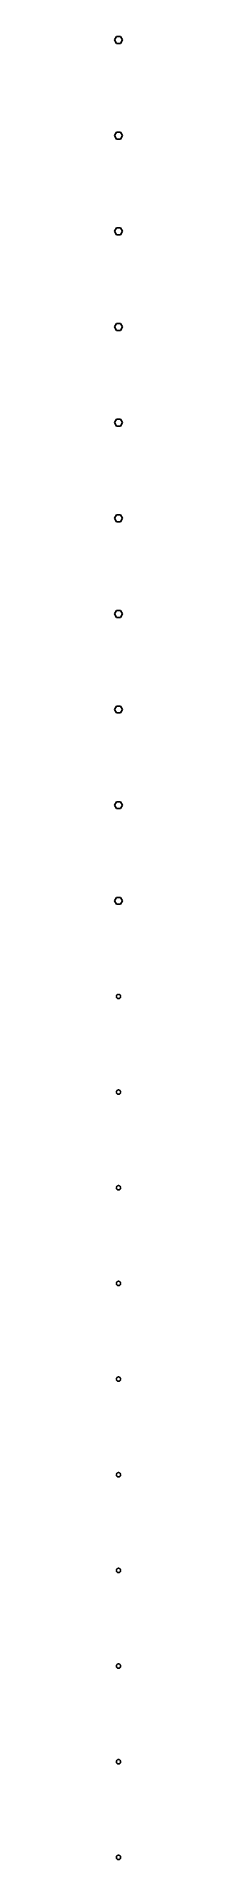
# Model space of a CAD drawing. Header units: metres. Extents: x -5 to 5, y -2 to 2094.
import ezdxf

# ---------------------------------------------------------------- set-up
doc = ezdxf.new("R2010")
doc.units = ezdxf.units.M

msp = doc.modelspace()

# ---------------------------------------------------------------- linework, layer by layer
for p, q in [((-2.308, 2094), (-4.616, 2090)), ((-4.616, 2090), (-2.308, 2086)), ((2.308, 2094), (-2.308, 2094)), ((-2.308, 2086), (2.308, 2086)), ((4.616, 2090), (2.308, 2094)), ((2.308, 2086), (4.616, 2090)), ((-2.308, 1984), (-4.616, 1980)), ((-4.616, 1980), (-2.308, 1976)), ((2.308, 1984), (-2.308, 1984)), ((-2.308, 1976), (2.308, 1976)), ((4.616, 1980), (2.308, 1984)), ((2.308, 1976), (4.616, 1980)), ((-2.308, 1874), (-4.616, 1870)), ((-4.616, 1870), (-2.308, 1866)), ((2.308, 1874), (-2.308, 1874)), ((-2.308, 1866), (2.308, 1866)), ((4.616, 1870), (2.308, 1874)), ((2.308, 1866), (4.616, 1870)), ((-2.308, 1764), (-4.616, 1760)), ((2.308, 1764), (-2.308, 1764)), ((4.616, 1760), (2.308, 1764)), ((-4.616, 1760), (-2.308, 1756)), ((-2.308, 1756), (2.308, 1756)), ((2.308, 1756), (4.616, 1760)), ((-2.308, 1654), (-4.616, 1650)), ((-4.616, 1650), (-2.308, 1646)), ((2.308, 1654), (-2.308, 1654)), ((-2.308, 1646), (2.308, 1646)), ((4.616, 1650), (2.308, 1654)), ((2.308, 1646), (4.616, 1650)), ((-2.308, 1544), (-4.616, 1540)), ((-4.616, 1540), (-2.308, 1536)), ((2.308, 1544), (-2.308, 1544)), ((-2.308, 1536), (2.308, 1536)), ((4.616, 1540), (2.308, 1544)), ((2.308, 1536), (4.616, 1540)), ((-2.308, 1434), (-4.616, 1430)), ((-4.616, 1430), (-2.308, 1426)), ((2.308, 1434), (-2.308, 1434)), ((-2.308, 1426), (2.308, 1426)), ((4.616, 1430), (2.308, 1434)), ((2.308, 1426), (4.616, 1430)), ((-2.308, 1324), (-4.616, 1320)), ((2.308, 1324), (-2.308, 1324)), ((4.616, 1320), (2.308, 1324)), ((-4.616, 1320), (-2.308, 1316)), ((-2.308, 1316), (2.308, 1316)), ((2.308, 1316), (4.616, 1320)), ((-2.308, 1214), (-4.616, 1210)), ((-4.616, 1210), (-2.308, 1206)), ((2.308, 1214), (-2.308, 1214)), ((-2.308, 1206), (2.308, 1206)), ((4.616, 1210), (2.308, 1214)), ((2.308, 1206), (4.616, 1210)), ((-2.308, 1104), (-4.616, 1100)), ((-4.616, 1100), (-2.308, 1096)), ((2.308, 1104), (-2.308, 1104)), ((-2.308, 1096), (2.308, 1096)), ((4.616, 1100), (2.308, 1104)), ((2.308, 1096), (4.616, 1100)), ((-2.48029, 990.313), (-2.5, 990)), ((-2.5, 990), (-2.48029, 989.687)), ((-2.42145, 990.622), (-2.48029, 990.313)), ((-2.48029, 989.687), (-2.42145, 989.378)), ((-2.32443, 990.92), (-2.42145, 990.622)), ((-2.42145, 989.378), (-2.32443, 989.08)), ((-2.19077, 991.204), (-2.32443, 990.92)), ((-2.32443, 989.08), (-2.19077, 988.796)), ((-2.02254, 991.469), (-2.19077, 991.204)), ((-2.19077, 988.796), (-2.02254, 988.531)), ((-1.82242, 991.711), (-2.02254, 991.469)), ((-2.02254, 988.531), (-1.82242, 988.289)), ((-1.59355, 991.926), (-1.82242, 991.711)), ((-1.82242, 988.289), (-1.59355, 988.074)), ((-1.33955, 992.111), (-1.59355, 991.926)), ((-1.59355, 988.074), (-1.33955, 987.889)), ((-1.06444, 992.262), (-1.33955, 992.111)), ((-1.33955, 987.889), (-1.06444, 987.738)), ((-0.772537, 992.378), (-1.06444, 992.262)), ((-1.06444, 987.738), (-0.772537, 987.622)), ((-0.468445, 992.456), (-0.772537, 992.378)), ((-0.772537, 987.622), (-0.468445, 987.544)), ((-0.156967, 992.495), (-0.468445, 992.456)), ((-0.468445, 987.544), (-0.156967, 987.505)), ((0.156967, 992.495), (-0.156967, 992.495)), ((-0.156967, 987.505), (0.156967, 987.505)), ((0.468445, 992.456), (0.156967, 992.495)), ((0.156967, 987.505), (0.468445, 987.544)), ((0.772537, 992.378), (0.468445, 992.456)), ((0.468445, 987.544), (0.772537, 987.622)), ((1.06444, 992.262), (0.772537, 992.378)), ((0.772537, 987.622), (1.06444, 987.738)), ((1.33955, 992.111), (1.06444, 992.262)), ((1.06444, 987.738), (1.33955, 987.889)), ((1.59355, 991.926), (1.33955, 992.111)), ((1.33955, 987.889), (1.59355, 988.074)), ((1.82242, 991.711), (1.59355, 991.926)), ((1.59355, 988.074), (1.82242, 988.289)), ((2.02254, 991.469), (1.82242, 991.711)), ((1.82242, 988.289), (2.02254, 988.531)), ((2.19077, 991.204), (2.02254, 991.469)), ((2.02254, 988.531), (2.19077, 988.796)), ((2.32443, 990.92), (2.19077, 991.204)), ((2.19077, 988.796), (2.32443, 989.08)), ((2.42145, 990.622), (2.32443, 990.92)), ((2.32443, 989.08), (2.42145, 989.378)), ((2.48029, 990.313), (2.42145, 990.622)), ((2.42145, 989.378), (2.48029, 989.687)), ((2.5, 990), (2.48029, 990.313)), ((2.48029, 989.687), (2.5, 990)), ((-2.42145, 880.622), (-2.48029, 880.313)), ((-2.32443, 880.92), (-2.42145, 880.622)), ((-2.19077, 881.204), (-2.32443, 880.92)), ((-2.02254, 881.469), (-2.19077, 881.204)), ((-1.82242, 881.711), (-2.02254, 881.469)), ((-1.59355, 881.926), (-1.82242, 881.711)), ((-1.33955, 882.111), (-1.59355, 881.926)), ((-1.06444, 882.262), (-1.33955, 882.111)), ((-0.772537, 882.378), (-1.06444, 882.262)), ((-0.468445, 882.456), (-0.772537, 882.378)), ((-0.156967, 882.495), (-0.468445, 882.456)), ((0.156967, 882.495), (-0.156967, 882.495)), ((0.468445, 882.456), (0.156967, 882.495)), ((0.772537, 882.378), (0.468445, 882.456)), ((1.06444, 882.262), (0.772537, 882.378)), ((1.33955, 882.111), (1.06444, 882.262)), ((1.59355, 881.926), (1.33955, 882.111)), ((1.82242, 881.711), (1.59355, 881.926)), ((2.02254, 881.469), (1.82242, 881.711)), ((2.19077, 881.204), (2.02254, 881.469)), ((2.32443, 880.92), (2.19077, 881.204)), ((2.42145, 880.622), (2.32443, 880.92)), ((2.48029, 880.313), (2.42145, 880.622)), ((-2.48029, 880.313), (-2.5, 880)), ((-2.5, 880), (-2.48029, 879.687)), ((-2.48029, 879.687), (-2.42145, 879.378)), ((-2.42145, 879.378), (-2.32443, 879.08)), ((-2.32443, 879.08), (-2.19077, 878.796)), ((-2.19077, 878.796), (-2.02254, 878.531)), ((-2.02254, 878.531), (-1.82242, 878.289)), ((-1.82242, 878.289), (-1.59355, 878.074)), ((-1.59355, 878.074), (-1.33955, 877.889)), ((-1.33955, 877.889), (-1.06444, 877.738)), ((-1.06444, 877.738), (-0.772537, 877.622)), ((-0.772537, 877.622), (-0.468445, 877.544)), ((-0.468445, 877.544), (-0.156967, 877.505)), ((-0.156967, 877.505), (0.156967, 877.505)), ((0.156967, 877.505), (0.468445, 877.544)), ((0.468445, 877.544), (0.772537, 877.622)), ((0.772537, 877.622), (1.06444, 877.738)), ((1.06444, 877.738), (1.33955, 877.889)), ((1.33955, 877.889), (1.59355, 878.074)), ((1.59355, 878.074), (1.82242, 878.289)), ((1.82242, 878.289), (2.02254, 878.531)), ((2.02254, 878.531), (2.19077, 878.796)), ((2.19077, 878.796), (2.32443, 879.08)), ((2.32443, 879.08), (2.42145, 879.378)), ((2.42145, 879.378), (2.48029, 879.687)), ((2.5, 880), (2.48029, 880.313)), ((2.48029, 879.687), (2.5, 880)), ((-2.48029, 770.313), (-2.5, 770)), ((-2.5, 770), (-2.48029, 769.687)), ((-2.42145, 770.622), (-2.48029, 770.313)), ((-2.48029, 769.687), (-2.42145, 769.378)), ((-2.32443, 770.92), (-2.42145, 770.622)), ((-2.42145, 769.378), (-2.32443, 769.08)), ((-2.19077, 771.204), (-2.32443, 770.92)), ((-2.32443, 769.08), (-2.19077, 768.796)), ((-2.02254, 771.469), (-2.19077, 771.204)), ((-2.19077, 768.796), (-2.02254, 768.531)), ((-1.82242, 771.711), (-2.02254, 771.469)), ((-2.02254, 768.531), (-1.82242, 768.289)), ((-1.59355, 771.926), (-1.82242, 771.711)), ((-1.82242, 768.289), (-1.59355, 768.074)), ((-1.33955, 772.111), (-1.59355, 771.926)), ((-1.59355, 768.074), (-1.33955, 767.889)), ((-1.06444, 772.262), (-1.33955, 772.111)), ((-1.33955, 767.889), (-1.06444, 767.738)), ((-0.772537, 772.378), (-1.06444, 772.262)), ((-1.06444, 767.738), (-0.772537, 767.622)), ((-0.468445, 772.456), (-0.772537, 772.378)), ((-0.772537, 767.622), (-0.468445, 767.544)), ((-0.156967, 772.495), (-0.468445, 772.456)), ((-0.468445, 767.544), (-0.156967, 767.505)), ((0.156967, 772.495), (-0.156967, 772.495)), ((-0.156967, 767.505), (0.156967, 767.505)), ((0.468445, 772.456), (0.156967, 772.495)), ((0.156967, 767.505), (0.468445, 767.544)), ((0.772537, 772.378), (0.468445, 772.456)), ((0.468445, 767.544), (0.772537, 767.622)), ((1.06444, 772.262), (0.772537, 772.378)), ((0.772537, 767.622), (1.06444, 767.738)), ((1.33955, 772.111), (1.06444, 772.262)), ((1.06444, 767.738), (1.33955, 767.889)), ((1.59355, 771.926), (1.33955, 772.111)), ((1.33955, 767.889), (1.59355, 768.074)), ((1.82242, 771.711), (1.59355, 771.926)), ((1.59355, 768.074), (1.82242, 768.289)), ((2.02254, 771.469), (1.82242, 771.711)), ((1.82242, 768.289), (2.02254, 768.531)), ((2.19077, 771.204), (2.02254, 771.469)), ((2.02254, 768.531), (2.19077, 768.796)), ((2.32443, 770.92), (2.19077, 771.204)), ((2.19077, 768.796), (2.32443, 769.08)), ((2.42145, 770.622), (2.32443, 770.92)), ((2.32443, 769.08), (2.42145, 769.378)), ((2.48029, 770.313), (2.42145, 770.622)), ((2.42145, 769.378), (2.48029, 769.687)), ((2.5, 770), (2.48029, 770.313)), ((2.48029, 769.687), (2.5, 770)), ((-2.48029, 660.313), (-2.5, 660)), ((-2.5, 660), (-2.48029, 659.687)), ((-2.42145, 660.622), (-2.48029, 660.313)), ((-2.48029, 659.687), (-2.42145, 659.378)), ((-2.32443, 660.92), (-2.42145, 660.622)), ((-2.42145, 659.378), (-2.32443, 659.08)), ((-2.19077, 661.204), (-2.32443, 660.92)), ((-2.32443, 659.08), (-2.19077, 658.796)), ((-2.02254, 661.469), (-2.19077, 661.204)), ((-2.19077, 658.796), (-2.02254, 658.531)), ((-1.82242, 661.711), (-2.02254, 661.469)), ((-2.02254, 658.531), (-1.82242, 658.289)), ((-1.59355, 661.926), (-1.82242, 661.711)), ((-1.82242, 658.289), (-1.59355, 658.074)), ((-1.33955, 662.111), (-1.59355, 661.926)), ((-1.59355, 658.074), (-1.33955, 657.889)), ((-1.06444, 662.262), (-1.33955, 662.111)), ((-1.33955, 657.889), (-1.06444, 657.738)), ((-0.772537, 662.378), (-1.06444, 662.262)), ((-1.06444, 657.738), (-0.772537, 657.622)), ((-0.468445, 662.456), (-0.772537, 662.378)), ((-0.772537, 657.622), (-0.468445, 657.544)), ((-0.156967, 662.495), (-0.468445, 662.456)), ((-0.468445, 657.544), (-0.156967, 657.505)), ((0.156967, 662.495), (-0.156967, 662.495)), ((-0.156967, 657.505), (0.156967, 657.505)), ((0.468445, 662.456), (0.156967, 662.495)), ((0.156967, 657.505), (0.468445, 657.544)), ((0.772537, 662.378), (0.468445, 662.456)), ((0.468445, 657.544), (0.772537, 657.622)), ((1.06444, 662.262), (0.772537, 662.378)), ((0.772537, 657.622), (1.06444, 657.738)), ((1.33955, 662.111), (1.06444, 662.262)), ((1.06444, 657.738), (1.33955, 657.889)), ((1.59355, 661.926), (1.33955, 662.111)), ((1.33955, 657.889), (1.59355, 658.074)), ((1.82242, 661.711), (1.59355, 661.926)), ((1.59355, 658.074), (1.82242, 658.289)), ((2.02254, 661.469), (1.82242, 661.711)), ((1.82242, 658.289), (2.02254, 658.531)), ((2.19077, 661.204), (2.02254, 661.469)), ((2.02254, 658.531), (2.19077, 658.796)), ((2.32443, 660.92), (2.19077, 661.204)), ((2.19077, 658.796), (2.32443, 659.08)), ((2.42145, 660.622), (2.32443, 660.92)), ((2.32443, 659.08), (2.42145, 659.378)), ((2.48029, 660.313), (2.42145, 660.622)), ((2.42145, 659.378), (2.48029, 659.687)), ((2.5, 660), (2.48029, 660.313)), ((2.48029, 659.687), (2.5, 660)), ((-2.48029, 550.313), (-2.5, 550)), ((-2.5, 550), (-2.48029, 549.687)), ((-2.42145, 550.622), (-2.48029, 550.313)), ((-2.48029, 549.687), (-2.42145, 549.378)), ((-2.32443, 550.92), (-2.42145, 550.622)), ((-2.42145, 549.378), (-2.32443, 549.08)), ((-2.19077, 551.204), (-2.32443, 550.92)), ((-2.32443, 549.08), (-2.19077, 548.796)), ((-2.02254, 551.469), (-2.19077, 551.204)), ((-2.19077, 548.796), (-2.02254, 548.531)), ((-1.82242, 551.711), (-2.02254, 551.469)), ((-2.02254, 548.531), (-1.82242, 548.289)), ((-1.59355, 551.926), (-1.82242, 551.711)), ((-1.82242, 548.289), (-1.59355, 548.074)), ((-1.33955, 552.111), (-1.59355, 551.926)), ((-1.59355, 548.074), (-1.33955, 547.889)), ((-1.06444, 552.262), (-1.33955, 552.111)), ((-1.33955, 547.889), (-1.06444, 547.738)), ((-0.772537, 552.378), (-1.06444, 552.262)), ((-1.06444, 547.738), (-0.772537, 547.622)), ((-0.468445, 552.456), (-0.772537, 552.378)), ((-0.772537, 547.622), (-0.468445, 547.544)), ((-0.156967, 552.495), (-0.468445, 552.456)), ((-0.468445, 547.544), (-0.156967, 547.505)), ((0.156967, 552.495), (-0.156967, 552.495)), ((-0.156967, 547.505), (0.156967, 547.505)), ((0.468445, 552.456), (0.156967, 552.495)), ((0.156967, 547.505), (0.468445, 547.544)), ((0.772537, 552.378), (0.468445, 552.456)), ((0.468445, 547.544), (0.772537, 547.622)), ((1.06444, 552.262), (0.772537, 552.378)), ((0.772537, 547.622), (1.06444, 547.738)), ((1.33955, 552.111), (1.06444, 552.262)), ((1.06444, 547.738), (1.33955, 547.889)), ((1.59355, 551.926), (1.33955, 552.111)), ((1.33955, 547.889), (1.59355, 548.074)), ((1.82242, 551.711), (1.59355, 551.926)), ((1.59355, 548.074), (1.82242, 548.289)), ((2.02254, 551.469), (1.82242, 551.711)), ((1.82242, 548.289), (2.02254, 548.531)), ((2.19077, 551.204), (2.02254, 551.469)), ((2.02254, 548.531), (2.19077, 548.796)), ((2.32443, 550.92), (2.19077, 551.204)), ((2.19077, 548.796), (2.32443, 549.08)), ((2.42145, 550.622), (2.32443, 550.92)), ((2.32443, 549.08), (2.42145, 549.378)), ((2.48029, 550.313), (2.42145, 550.622)), ((2.42145, 549.378), (2.48029, 549.687)), ((2.5, 550), (2.48029, 550.313)), ((2.48029, 549.687), (2.5, 550)), ((-2.48029, 440.313), (-2.5, 440)), ((-2.42145, 440.622), (-2.48029, 440.313)), ((-2.32443, 440.92), (-2.42145, 440.622)), ((-2.19077, 441.204), (-2.32443, 440.92)), ((-2.02254, 441.469), (-2.19077, 441.204)), ((-1.82242, 441.711), (-2.02254, 441.469)), ((-1.59355, 441.926), (-1.82242, 441.711)), ((-1.33955, 442.111), (-1.59355, 441.926)), ((-1.06444, 442.262), (-1.33955, 442.111)), ((-0.772537, 442.378), (-1.06444, 442.262)), ((-0.468445, 442.456), (-0.772537, 442.378)), ((-0.156967, 442.495), (-0.468445, 442.456)), ((0.156967, 442.495), (-0.156967, 442.495)), ((0.468445, 442.456), (0.156967, 442.495)), ((0.772537, 442.378), (0.468445, 442.456)), ((1.06444, 442.262), (0.772537, 442.378)), ((1.33955, 442.111), (1.06444, 442.262)), ((1.59355, 441.926), (1.33955, 442.111)), ((1.82242, 441.711), (1.59355, 441.926)), ((2.02254, 441.469), (1.82242, 441.711)), ((2.19077, 441.204), (2.02254, 441.469)), ((2.32443, 440.92), (2.19077, 441.204)), ((2.42145, 440.622), (2.32443, 440.92)), ((2.48029, 440.313), (2.42145, 440.622)), ((2.5, 440), (2.48029, 440.313)), ((-2.5, 440), (-2.48029, 439.687)), ((-2.48029, 439.687), (-2.42145, 439.378)), ((-2.42145, 439.378), (-2.32443, 439.08)), ((-2.32443, 439.08), (-2.19077, 438.796)), ((-2.19077, 438.796), (-2.02254, 438.531)), ((-2.02254, 438.531), (-1.82242, 438.289)), ((-1.82242, 438.289), (-1.59355, 438.074)), ((-1.59355, 438.074), (-1.33955, 437.889)), ((-1.33955, 437.889), (-1.06444, 437.738)), ((-1.06444, 437.738), (-0.772537, 437.622)), ((-0.772537, 437.622), (-0.468445, 437.544)), ((-0.468445, 437.544), (-0.156967, 437.505)), ((-0.156967, 437.505), (0.156967, 437.505)), ((0.156967, 437.505), (0.468445, 437.544)), ((0.468445, 437.544), (0.772537, 437.622)), ((0.772537, 437.622), (1.06444, 437.738)), ((1.06444, 437.738), (1.33955, 437.889)), ((1.33955, 437.889), (1.59355, 438.074)), ((1.59355, 438.074), (1.82242, 438.289)), ((1.82242, 438.289), (2.02254, 438.531)), ((2.02254, 438.531), (2.19077, 438.796)), ((2.19077, 438.796), (2.32443, 439.08)), ((2.32443, 439.08), (2.42145, 439.378)), ((2.42145, 439.378), (2.48029, 439.687)), ((2.48029, 439.687), (2.5, 440)), ((-2.48029, 330.313), (-2.5, 330)), ((-2.5, 330), (-2.48029, 329.687)), ((-2.42145, 330.622), (-2.48029, 330.313)), ((-2.48029, 329.687), (-2.42145, 329.378)), ((-2.32443, 330.92), (-2.42145, 330.622)), ((-2.42145, 329.378), (-2.32443, 329.08)), ((-2.19077, 331.204), (-2.32443, 330.92)), ((-2.32443, 329.08), (-2.19077, 328.796)), ((-2.02254, 331.469), (-2.19077, 331.204)), ((-2.19077, 328.796), (-2.02254, 328.531)), ((-1.82242, 331.711), (-2.02254, 331.469)), ((-2.02254, 328.531), (-1.82242, 328.289)), ((-1.59355, 331.926), (-1.82242, 331.711)), ((-1.82242, 328.289), (-1.59355, 328.074)), ((-1.33955, 332.111), (-1.59355, 331.926)), ((-1.59355, 328.074), (-1.33955, 327.889)), ((-1.06444, 332.262), (-1.33955, 332.111)), ((-1.33955, 327.889), (-1.06444, 327.738)), ((-0.772537, 332.378), (-1.06444, 332.262)), ((-1.06444, 327.738), (-0.772537, 327.622)), ((-0.468445, 332.456), (-0.772537, 332.378)), ((-0.772537, 327.622), (-0.468445, 327.544)), ((-0.156967, 332.495), (-0.468445, 332.456)), ((-0.468445, 327.544), (-0.156967, 327.505)), ((0.156967, 332.495), (-0.156967, 332.495)), ((-0.156967, 327.505), (0.156967, 327.505)), ((0.468445, 332.456), (0.156967, 332.495)), ((0.156967, 327.505), (0.468445, 327.544)), ((0.772537, 332.378), (0.468445, 332.456)), ((0.468445, 327.544), (0.772537, 327.622)), ((1.06444, 332.262), (0.772537, 332.378)), ((0.772537, 327.622), (1.06444, 327.738)), ((1.33955, 332.111), (1.06444, 332.262)), ((1.06444, 327.738), (1.33955, 327.889)), ((1.59355, 331.926), (1.33955, 332.111)), ((1.33955, 327.889), (1.59355, 328.074)), ((1.82242, 331.711), (1.59355, 331.926)), ((1.59355, 328.074), (1.82242, 328.289)), ((2.02254, 331.469), (1.82242, 331.711)), ((1.82242, 328.289), (2.02254, 328.531)), ((2.19077, 331.204), (2.02254, 331.469)), ((2.02254, 328.531), (2.19077, 328.796)), ((2.32443, 330.92), (2.19077, 331.204)), ((2.19077, 328.796), (2.32443, 329.08)), ((2.42145, 330.622), (2.32443, 330.92)), ((2.32443, 329.08), (2.42145, 329.378)), ((2.48029, 330.313), (2.42145, 330.622)), ((2.42145, 329.378), (2.48029, 329.687)), ((2.5, 330), (2.48029, 330.313)), ((2.48029, 329.687), (2.5, 330)), ((-2.48029, 220.313), (-2.5, 220)), ((-2.5, 220), (-2.48029, 219.687)), ((-2.42145, 220.622), (-2.48029, 220.313)), ((-2.48029, 219.687), (-2.42145, 219.378)), ((-2.32443, 220.92), (-2.42145, 220.622)), ((-2.42145, 219.378), (-2.32443, 219.08)), ((-2.19077, 221.204), (-2.32443, 220.92)), ((-2.32443, 219.08), (-2.19077, 218.796)), ((-2.02254, 221.469), (-2.19077, 221.204)), ((-2.19077, 218.796), (-2.02254, 218.531)), ((-1.82242, 221.711), (-2.02254, 221.469)), ((-2.02254, 218.531), (-1.82242, 218.289)), ((-1.59355, 221.926), (-1.82242, 221.711)), ((-1.82242, 218.289), (-1.59355, 218.074)), ((-1.33955, 222.111), (-1.59355, 221.926)), ((-1.59355, 218.074), (-1.33955, 217.889)), ((-1.06444, 222.262), (-1.33955, 222.111)), ((-1.33955, 217.889), (-1.06444, 217.738)), ((-0.772537, 222.378), (-1.06444, 222.262)), ((-1.06444, 217.738), (-0.772537, 217.622)), ((-0.468445, 222.456), (-0.772537, 222.378)), ((-0.772537, 217.622), (-0.468445, 217.544)), ((-0.156967, 222.495), (-0.468445, 222.456)), ((-0.468445, 217.544), (-0.156967, 217.505)), ((0.156967, 222.495), (-0.156967, 222.495)), ((-0.156967, 217.505), (0.156967, 217.505)), ((0.468445, 222.456), (0.156967, 222.495)), ((0.156967, 217.505), (0.468445, 217.544)), ((0.772537, 222.378), (0.468445, 222.456)), ((0.468445, 217.544), (0.772537, 217.622)), ((1.06444, 222.262), (0.772537, 222.378)), ((0.772537, 217.622), (1.06444, 217.738)), ((1.33955, 222.111), (1.06444, 222.262)), ((1.06444, 217.738), (1.33955, 217.889)), ((1.59355, 221.926), (1.33955, 222.111)), ((1.33955, 217.889), (1.59355, 218.074)), ((1.82242, 221.711), (1.59355, 221.926)), ((1.59355, 218.074), (1.82242, 218.289)), ((2.02254, 221.469), (1.82242, 221.711)), ((1.82242, 218.289), (2.02254, 218.531)), ((2.19077, 221.204), (2.02254, 221.469)), ((2.02254, 218.531), (2.19077, 218.796)), ((2.32443, 220.92), (2.19077, 221.204)), ((2.19077, 218.796), (2.32443, 219.08)), ((2.42145, 220.622), (2.32443, 220.92)), ((2.32443, 219.08), (2.42145, 219.378)), ((2.48029, 220.313), (2.42145, 220.622)), ((2.42145, 219.378), (2.48029, 219.687)), ((2.5, 220), (2.48029, 220.313)), ((2.48029, 219.687), (2.5, 220)), ((-2.48029, 110.313), (-2.5, 110)), ((-2.5, 110), (-2.48029, 109.687)), ((-2.42145, 110.622), (-2.48029, 110.313)), ((-2.48029, 109.687), (-2.42145, 109.378)), ((-2.32443, 110.92), (-2.42145, 110.622)), ((-2.42145, 109.378), (-2.32443, 109.08)), ((-2.19077, 111.204), (-2.32443, 110.92)), ((-2.32443, 109.08), (-2.19077, 108.796)), ((-2.02254, 111.469), (-2.19077, 111.204)), ((-2.19077, 108.796), (-2.02254, 108.531)), ((-1.82242, 111.711), (-2.02254, 111.469)), ((-2.02254, 108.531), (-1.82242, 108.289)), ((-1.59355, 111.926), (-1.82242, 111.711)), ((-1.82242, 108.289), (-1.59355, 108.074)), ((-1.33955, 112.111), (-1.59355, 111.926)), ((-1.59355, 108.074), (-1.33955, 107.889)), ((-1.06444, 112.262), (-1.33955, 112.111)), ((-1.33955, 107.889), (-1.06444, 107.738)), ((-0.772537, 112.378), (-1.06444, 112.262)), ((-1.06444, 107.738), (-0.772537, 107.622)), ((-0.468445, 112.456), (-0.772537, 112.378)), ((-0.772537, 107.622), (-0.468445, 107.544)), ((-0.156967, 112.495), (-0.468445, 112.456)), ((-0.468445, 107.544), (-0.156967, 107.505)), ((0.156967, 112.495), (-0.156967, 112.495)), ((-0.156967, 107.505), (0.156967, 107.505)), ((0.468445, 112.456), (0.156967, 112.495)), ((0.156967, 107.505), (0.468445, 107.544)), ((0.772537, 112.378), (0.468445, 112.456)), ((0.468445, 107.544), (0.772537, 107.622)), ((1.06444, 112.262), (0.772537, 112.378)), ((0.772537, 107.622), (1.06444, 107.738)), ((1.33955, 112.111), (1.06444, 112.262)), ((1.06444, 107.738), (1.33955, 107.889)), ((1.59355, 111.926), (1.33955, 112.111)), ((1.33955, 107.889), (1.59355, 108.074)), ((1.82242, 111.711), (1.59355, 111.926)), ((1.59355, 108.074), (1.82242, 108.289)), ((2.02254, 111.469), (1.82242, 111.711)), ((1.82242, 108.289), (2.02254, 108.531)), ((2.19077, 111.204), (2.02254, 111.469)), ((2.02254, 108.531), (2.19077, 108.796)), ((2.32443, 110.92), (2.19077, 111.204)), ((2.19077, 108.796), (2.32443, 109.08)), ((2.42145, 110.622), (2.32443, 110.92)), ((2.32443, 109.08), (2.42145, 109.378)), ((2.48029, 110.313), (2.42145, 110.622)), ((2.42145, 109.378), (2.48029, 109.687)), ((2.5, 110), (2.48029, 110.313)), ((2.48029, 109.687), (2.5, 110)), ((-2.48029, 0.313324), (-2.5, 0)), ((-2.5, 0), (-2.48029, -0.313324)), ((-2.42145, 0.621719), (-2.48029, 0.313324)), ((-2.32443, 0.920303), (-2.42145, 0.621719)), ((-2.19077, 1.20438), (-2.32443, 0.920303)), ((-2.02254, 1.46945), (-2.19077, 1.20438)), ((-1.82242, 1.71136), (-2.02254, 1.46945)), ((-1.59355, 1.92627), (-1.82242, 1.71136)), ((-1.33955, 2.11081), (-1.59355, 1.92627)), ((-1.06444, 2.26205), (-1.33955, 2.11081)), ((-0.772537, 2.37764), (-1.06444, 2.26205)), ((-0.468445, 2.4557), (-0.772537, 2.37764)), ((-0.156967, 2.49506), (-0.468445, 2.4557)), ((0.156967, 2.49506), (-0.156967, 2.49506)), ((0.468445, 2.4557), (0.156967, 2.49506)), ((0.772537, 2.37764), (0.468445, 2.4557)), ((1.06444, 2.26205), (0.772537, 2.37764)), ((1.33955, 2.11081), (1.06444, 2.26205)), ((1.59355, 1.92627), (1.33955, 2.11081)), ((1.82242, 1.71136), (1.59355, 1.92627)), ((2.02254, 1.46945), (1.82242, 1.71136)), ((2.19077, 1.20438), (2.02254, 1.46945)), ((2.32443, 0.920303), (2.19077, 1.20438)), ((2.42145, 0.621719), (2.32443, 0.920303)), ((2.48029, 0.313324), (2.42145, 0.621719)), ((2.5, 0), (2.48029, 0.313324)), ((2.48029, -0.313324), (2.5, 0)), ((-2.48029, -0.313324), (-2.42145, -0.621719)), ((-2.42145, -0.621719), (-2.32443, -0.920303)), ((-2.32443, -0.920303), (-2.19077, -1.20438)), ((-2.19077, -1.20438), (-2.02254, -1.46945)), ((-2.02254, -1.46945), (-1.82242, -1.71136)), ((-1.82242, -1.71136), (-1.59355, -1.92627)), ((-1.59355, -1.92627), (-1.33955, -2.11081)), ((-1.33955, -2.11081), (-1.06444, -2.26205)), ((-1.06444, -2.26205), (-0.772537, -2.37764)), ((-0.772537, -2.37764), (-0.468445, -2.4557)), ((-0.468445, -2.4557), (-0.156967, -2.49506)), ((-0.156967, -2.49506), (0.156967, -2.49506)), ((0.156967, -2.49506), (0.468445, -2.4557)), ((0.468445, -2.4557), (0.772537, -2.37764)), ((0.772537, -2.37764), (1.06444, -2.26205)), ((1.06444, -2.26205), (1.33955, -2.11081)), ((1.33955, -2.11081), (1.59355, -1.92627)), ((1.59355, -1.92627), (1.82242, -1.71136)), ((1.82242, -1.71136), (2.02254, -1.46945)), ((2.02254, -1.46945), (2.19077, -1.20438)), ((2.19077, -1.20438), (2.32443, -0.920303)), ((2.32443, -0.920303), (2.42145, -0.621719)), ((2.42145, -0.621719), (2.48029, -0.313324))]:
    msp.add_line(p, q)

doc.saveas('drawing.dxf')
